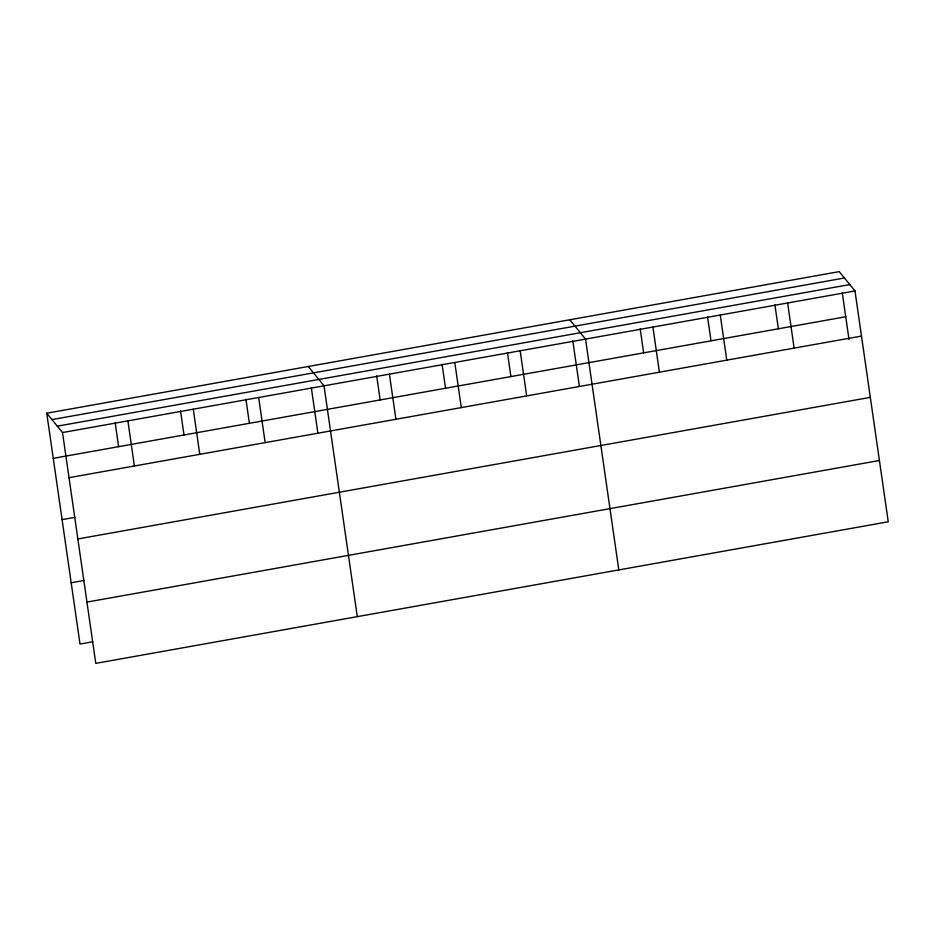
<?xml version="1.0" encoding="UTF-8"?>
<svg xmlns="http://www.w3.org/2000/svg" width="935" height="935" viewBox="0 0 935 935"><rect width="100%" height="100%" fill="white"/><g stroke="black" fill="none" stroke-linecap="round" stroke-linejoin="round"><path stroke-width="1.4" d="M46.75 413.223L839.221 271.629L854.987 290.949L888.25 521.777L95.779 663.371L62.516 432.554L46.75 413.223L80.013 644.051L92.799 641.761M51.951 419.605L844.422 277.999M57.316 426.173L849.786 284.579M62.516 432.554L854.987 290.949M53.248 458.349L845.731 316.755M69.015 477.68L861.486 336.086M62.084 519.638L74.87 517.347M77.85 538.957L870.321 397.363M71.177 582.774L83.975 580.483M86.943 602.093L879.414 460.499M569.789 319.77L585.544 339.089L618.806 569.918M308.269 366.497L324.024 385.816L357.287 616.644M842.271 292.784L849.015 339.557M787.632 302.987L794.131 348.112M774.916 304.822L778.364 328.793M720.266 315.025L726.775 360.15M707.55 316.848L711.009 340.831M652.91 327.063L659.409 372.188M640.194 328.886L643.642 352.857M572.828 340.924L579.373 386.272M520.164 350.777L526.674 395.902M507.448 352.6L510.907 376.583M454.784 362.453L461.294 407.59M442.068 364.288L445.527 388.259M389.404 374.14L395.914 419.266M376.7 375.964L380.148 399.946M311.32 387.651L317.853 432.998M258.656 397.504L265.154 442.629M245.94 399.327L249.388 423.31M193.276 409.191L199.774 454.317M180.56 411.014L184.008 434.985M127.896 420.867L134.395 465.992M115.18 422.702L118.628 446.673"/></g></svg>
